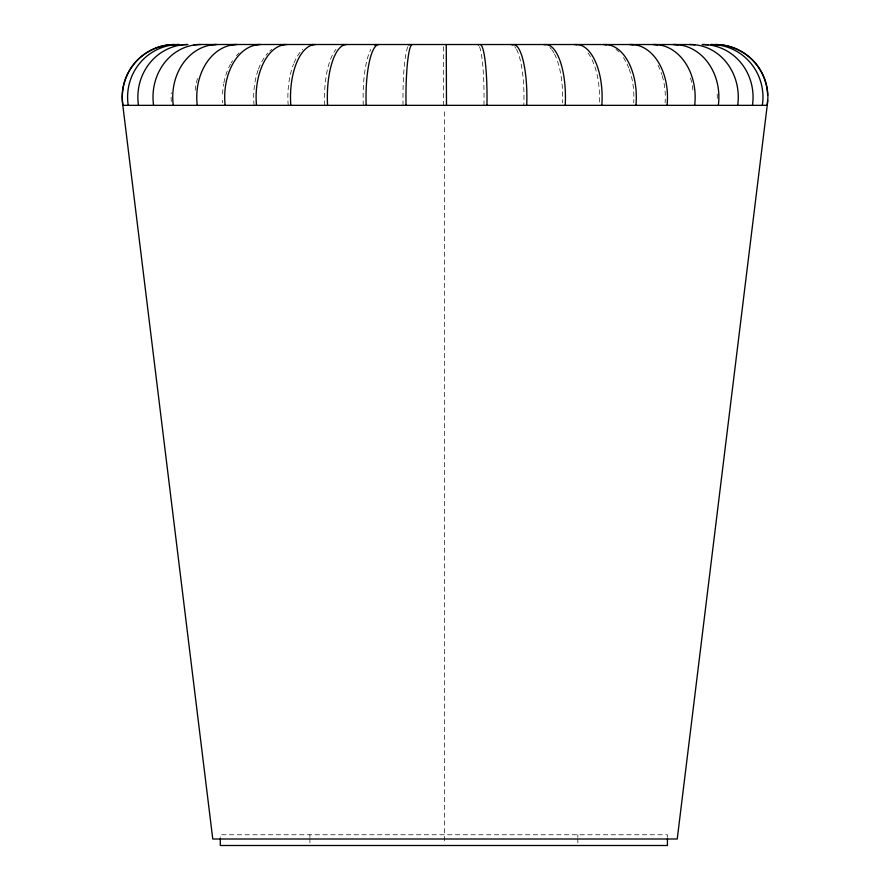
<?xml version="1.0" encoding="UTF-8"?>
<svg xmlns="http://www.w3.org/2000/svg" width="890" height="890" viewBox="0 0 890 890"><rect width="100%" height="100%" fill="white"/><g stroke="black" fill="none" stroke-linecap="round" stroke-linejoin="round"><path stroke-width="0.67" stroke-dasharray="4.45 3.34" d="M443.676 46.669L443.509 105.343M667.433 837.446L667.433 834.764L220.297 834.764L220.297 837.446M577.832 834.764L577.832 837.446M577.832 838.792L577.832 842.819M444.477 111.829L444.477 842.719M309.909 834.764L309.909 837.446M309.909 838.792L309.909 842.819M717.195 94.017A52.577 44.255 90 0 1 717.184 100.325M690.495 78.042A52.577 40.35 90 0 1 693.11 92.76M658.01 65.304A52.577 35.811 -90 0 1 661.848 74.571M662.205 75.717A52.577 35.811 -90 0 1 665.286 95.286M665.275 99.068A52.577 35.811 -90 0 1 665.086 102.851M616.002 49.339A52.577 30.705 -90 0 1 618.939 51.998M623.412 57.561A52.577 30.705 -90 0 1 626.515 62.945M627.083 64.113A52.577 30.705 -90 0 1 628.663 67.773M629.141 69.042A52.577 30.705 -90 0 1 633.702 102.851M588.034 53A52.577 25.109 -90 0 1 599.181 105.343M549.82 47.459A52.577 19.124 -90 0 1 551.522 49.339M552.145 50.163A52.577 19.124 -90 0 1 553.936 53M554.514 54.056A52.577 19.124 -90 0 1 562.547 102.851M514.765 46.681A52.577 12.838 90 0 1 515.933 48.349M516.5 49.339A52.577 12.838 90 0 1 523.821 105.343M479.499 46.681A52.577 6.352 -90 0 1 483.971 105.343M403.059 105.343A52.577 6.831 90 0 1 407.876 46.681M363.276 105.343A52.577 13.306 90 0 1 370.874 49.339M324.794 105.343A52.577 19.58 90 0 1 335.953 49.339M288.193 105.343A52.577 25.543 90 0 1 293.533 64.113M294.011 62.945A52.577 25.543 90 0 1 302.756 49.339M254.073 105.343A52.577 31.094 90 0 1 258.1 70.121M258.489 69.042A52.577 31.094 90 0 1 261.148 62.945M261.738 61.811A52.577 31.094 90 0 1 267.868 53M269.792 51.053A52.577 31.094 90 0 1 271.795 49.339M222.722 102.851A52.577 36.167 90 0 1 222.578 100.325M222.578 94.017A52.577 36.167 90 0 1 223.646 84.049M223.868 82.837A52.577 36.167 90 0 1 228.096 69.042M228.663 67.773A52.577 36.167 90 0 1 230.521 64.113M231.189 62.945A52.577 36.167 90 0 1 232.59 60.709M236.462 55.636A52.577 36.167 90 0 1 239.01 53M195.199 90.246A52.577 40.662 90 0 1 195.889 85.273M196.379 82.837A52.577 40.662 90 0 1 197.981 76.874M171.281 101.582A52.577 44.522 90 0 1 171.281 92.76"/><path stroke-width="1.33" d="M446.491 105.343L446.257 44.5M715.293 44.544A52.577 52.488 -90 0 1 767.225 105.343L677.234 839.003L212.766 839.003L122.82 105.343A52.577 52.488 -90 0 1 174.707 44.544M122.82 105.343L767.18 105.343M667.433 838.792L667.433 845.5L220.297 845.5L220.297 838.792M225.137 105.343A52.577 35.811 90 0 1 260.581 44.544M256.487 105.343A52.577 30.705 90 0 1 286.869 44.544M128.227 105.343A52.577 51.598 90 0 1 179.279 44.544M122.965 105.343A52.577 52.454 90 0 1 174.863 44.544M181.115 44.912A52.577 50.074 -90 0 1 187.111 44.544M172.615 44.912A52.577 51.687 -90 0 1 178.812 44.544M197.257 105.343A52.577 40.35 -90 0 1 237.185 44.544M290.819 105.343A52.577 25.109 -90 0 1 315.672 44.544M327.576 105.343A52.577 19.124 90 0 1 346.499 44.544M366.179 105.343A52.577 12.838 -90 0 1 378.884 44.544M406.029 105.343A52.577 6.352 90 0 1 412.315 44.544M480.177 44.544A52.577 6.831 90 0 1 486.941 105.343M513.552 44.544A52.577 13.306 -90 0 1 526.724 105.343M545.837 44.544A52.577 19.58 -90 0 1 565.206 105.343M138.484 105.343A52.577 49.929 -90 0 1 187.89 44.544M153.581 105.343A52.577 47.47 -90 0 1 200.55 44.544M173.272 105.343A52.577 44.255 90 0 1 217.071 44.544M605.156 44.544A52.577 31.094 -90 0 1 635.927 105.343M631.255 44.544A52.577 36.167 90 0 1 667.044 105.343M654.417 44.544A52.577 40.662 -90 0 1 694.656 105.343M576.531 44.544A52.577 25.543 -90 0 1 601.807 105.343M674.275 44.544A52.577 44.522 -90 0 1 718.33 105.343M737.688 105.343A52.577 47.671 90 0 0 690.518 44.544L199.482 44.5A52.577 47.671 90 0 0 193.998 44.878M702.889 44.544A52.577 50.074 90 0 1 752.439 105.343M711.188 44.544A52.577 51.687 -90 0 1 762.33 105.343M715.137 44.544A52.577 52.454 90 0 1 765.712 82.837M766.045 84.049A52.577 52.454 90 0 1 767.658 95.286M767.592 100.325A52.577 52.454 90 0 1 767.035 105.343M710.721 44.544A52.577 51.598 -90 0 1 716.906 44.912M702.11 44.544A52.577 49.929 -90 0 1 708.095 44.912M689.45 44.544A52.577 47.47 -90 0 1 694.912 44.878M672.929 44.544A52.577 44.255 90 0 1 678.024 44.878M652.815 44.544A52.577 40.35 90 0 1 657.465 44.878M629.419 44.544A52.577 35.811 -90 0 1 633.291 44.834M603.131 44.544A52.577 30.705 -90 0 1 606.446 44.834M574.328 44.544A52.577 25.109 -90 0 1 576.742 44.778M543.501 44.544A52.577 19.124 -90 0 1 545.336 44.778M511.116 44.544A52.577 12.838 90 0 1 512.963 45.067M477.685 44.544A52.577 6.352 -90 0 1 478.598 45.067M408.844 45.067A52.577 6.831 90 0 1 409.823 44.544M374.534 45.067A52.577 13.306 90 0 1 376.448 44.544M342.283 44.778A52.577 19.58 90 0 1 344.163 44.544M311.011 44.778A52.577 25.543 90 0 1 313.469 44.544M281.485 44.834A52.577 31.094 90 0 1 284.845 44.544M254.84 44.834A52.577 36.167 90 0 1 258.745 44.544M230.899 44.878A52.577 40.662 90 0 1 235.583 44.544M210.596 44.878A52.577 44.522 90 0 1 215.725 44.544"/></g></svg>
